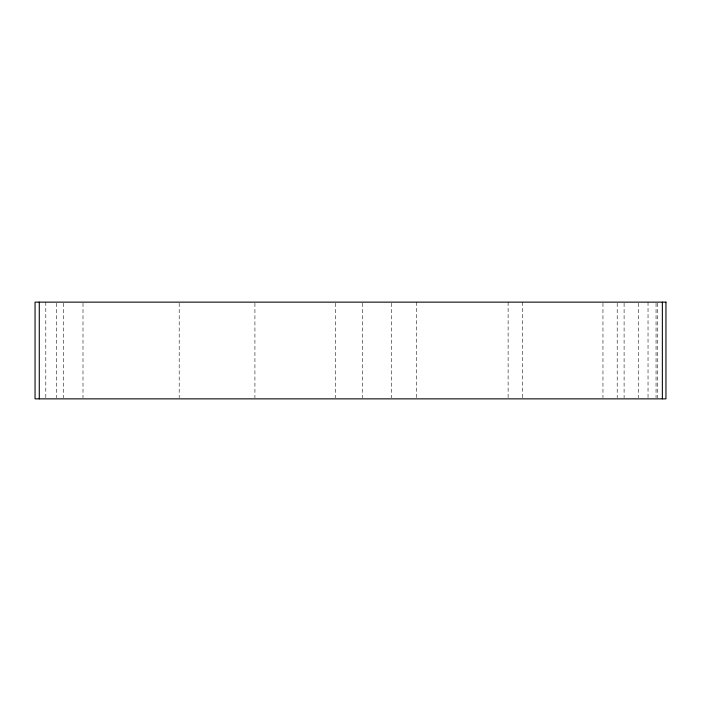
<?xml version="1.0" encoding="UTF-8"?>
<svg xmlns="http://www.w3.org/2000/svg" width="701" height="701" viewBox="0 0 701 701"><rect width="100%" height="100%" fill="white"/><g stroke="black" fill="none" stroke-linecap="round" stroke-linejoin="round"><path stroke-width="0.53" stroke-dasharray="3.5 2.63" d="M657.258 303.226L657.258 397.774M656.048 303.226L656.048 397.774M648.031 302.14L648.031 397.774M638.252 303.226L638.252 397.774M624.1 303.226L624.1 397.774M617.204 303.226L617.204 397.774M602.956 303.226L602.956 397.774M522.455 302.14L522.455 397.774M508.12 302.14L508.12 397.774M416.666 302.14L416.666 397.774M391.666 303.226L391.666 397.774M362.303 303.226L362.303 397.774M335.621 303.226L335.621 397.774M254.919 303.226L254.919 397.774M179.193 303.226L179.193 397.774M82.998 303.226L82.998 397.774M63.581 303.226L63.581 397.774M56.413 303.226L56.413 397.774M45.802 302.14L45.802 397.774"/><path stroke-width="1.05" d="M662.366 302.14L662.366 398.86M39.282 302.14L39.282 398.86M665.95 302.14L35.05 302.14L35.05 398.86L665.95 398.86L665.95 302.14"/></g></svg>
